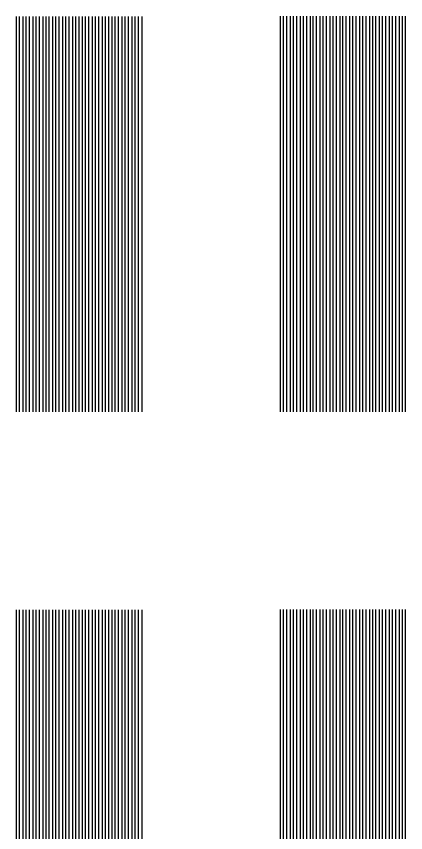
# Model space of a CAD drawing. Header units: millimetres. Extents: x 40 to 3761, y -469 to 920.
# Drawn here: x 1760 to 1907.5, y 610.2 to 919.8 of the extents above; entities that cross this region are included whole.
import ezdxf

# ---------------------------------------------------------------- set-up
doc = ezdxf.new("R2010")
doc.units = ezdxf.units.MM

# ---------------------------------------------------------------- blocks, each defined once
blk = doc.blocks.new('*U36')
for p, q in [((-1.25, -75), (-1.25, 75)), ((0, -75), (0, 75)), ((1.25, 75), (1.25, -75))]:
    blk.add_line(p, q)
blk = doc.blocks.new('*U37')
at = {"color": 0, "linetype": 'ByBlock', "lineweight": -2, "transparency": 16777216}
for p in [(0, 450), (3.75, 450), (7.5, 450), (11.25, 450), (15, 450), (18.75, 450), (22.5, 450), (26.25, 450), (30, 450), (33.75, 450), (37.5, 450), (41.25, 450), (45, 450), (0, 225), (3.75, 225), (7.5, 225), (11.25, 225), (15, 225), (18.75, 225), (22.5, 225), (26.25, 225), (30, 225), (33.75, 225), (37.5, 225), (41.25, 225), (45, 225), (0, 0), (3.75, 0), (7.5, 0), (11.25, 0), (15, 0), (18.75, 0), (22.5, 0), (26.25, 0), (30, 0), (33.75, 0), (37.5, 0), (41.25, 0), (45, 0)]:
    blk.add_blockref('*U36', p, dxfattribs=at)
blk = doc.blocks.new('*U46')
for p, q in [((-1.25, -75), (-1.25, 75)), ((0, -75), (0, 75)), ((1.25, 75), (1.25, -75))]:
    blk.add_line(p, q)
blk = doc.blocks.new('*U47')
at = {"color": 0, "linetype": 'ByBlock', "lineweight": -2, "transparency": 16777216}
for p in [(0, 450), (3.75, 450), (7.5, 450), (11.25, 450), (15, 450), (18.75, 450), (22.5, 450), (26.25, 450), (30, 450), (33.75, 450), (37.5, 450), (41.25, 450), (45, 450), (0, 225), (3.75, 225), (7.5, 225), (11.25, 225), (15, 225), (18.75, 225), (22.5, 225), (26.25, 225), (30, 225), (33.75, 225), (37.5, 225), (41.25, 225), (45, 225), (0, 0), (3.75, 0), (7.5, 0), (11.25, 0), (15, 0), (18.75, 0), (22.5, 0), (26.25, 0), (30, 0), (33.75, 0), (37.5, 0), (41.25, 0), (45, 0)]:
    blk.add_blockref('*U46', p, dxfattribs=at)

msp = doc.modelspace()

# ---------------------------------------------------------------- block references
msp.add_blockref('*U47', (1761.202, 394.735))
at = {"xscale": -1}
msp.add_blockref('*U37', (1906.239, 394.759), dxfattribs=at)

doc.saveas('drawing.dxf')
